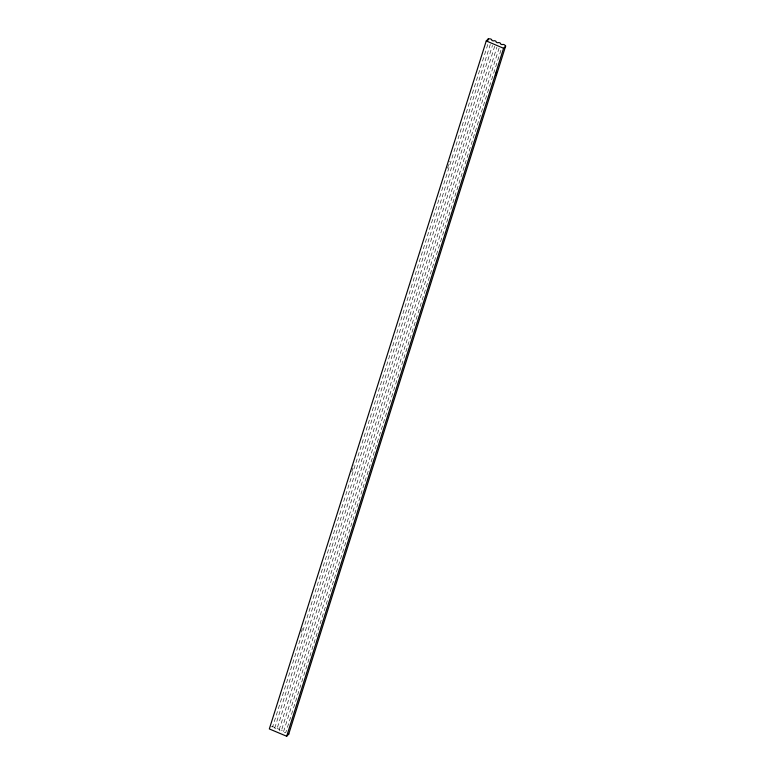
<?xml version="1.0" encoding="UTF-8"?>
<svg xmlns="http://www.w3.org/2000/svg" width="775" height="775" viewBox="0 0 775 775"><rect width="100%" height="100%" fill="white"/><g stroke="black" fill="none" stroke-linecap="round" stroke-linejoin="round"><path stroke-width="0.58" stroke-dasharray="3.88 2.91" d="M301.194 632.226L302.647 627.605M351.782 471.772L353.962 464.845M447.504 168.185L449.684 161.258M271.347 726.873A1.153 0.494 17.5 0 1 272.626 726.873L488.095 43.507M274.776 727.928L490.294 44.437M272.626 726.873A1.337 0.581 17.5 0 1 273.982 727.076A1.337 0.581 17.5 0 1 274.825 727.803A1.221 0.523 17.5 0 0 275.551 728.645A1.221 0.523 17.5 0 0 277.024 728.732L492.493 45.367M279.174 729.779L494.692 46.287M277.024 728.732A1.347 0.581 17.5 0 1 278.38 728.936A1.347 0.581 17.5 0 1 279.223 729.653A1.221 0.523 17.5 0 0 279.949 730.505A1.221 0.523 17.5 0 0 281.422 730.583L496.891 47.217M283.573 731.629L499.09 48.147M500.921 50.23L285.82 732.433A1.221 0.523 17.5 0 1 284.347 732.356A1.221 0.523 17.5 0 1 283.621 731.513A1.347 0.581 17.5 0 0 282.778 730.786A1.347 0.581 17.5 0 0 281.422 730.583"/><path stroke-width="1.16" d="M486.254 40.959L269.332 728.936L286.673 736.25L288.688 734.187L505.6 46.209A1.153 0.494 17.5 0 0 504.942 45.376A1.347 0.581 17.5 0 0 504.099 44.659A1.347 0.581 17.5 0 0 502.743 44.456A1.221 0.523 17.5 0 1 501.27 44.378A1.221 0.523 17.5 0 1 500.543 43.526A1.347 0.581 17.5 0 0 499.701 42.799A1.347 0.581 17.5 0 0 498.344 42.596A1.221 0.523 17.5 0 1 496.872 42.518A1.221 0.523 17.5 0 1 496.145 41.676A1.347 0.581 17.5 0 0 495.302 40.949A1.347 0.581 17.5 0 0 493.946 40.746A1.221 0.523 17.5 0 1 492.474 40.668A1.221 0.523 17.5 0 1 491.747 39.816A1.337 0.581 17.5 0 0 490.904 39.099A1.337 0.581 17.5 0 0 489.548 38.895A1.153 0.494 17.5 0 0 488.269 38.895L486.254 40.959L503.585 48.273L505.6 46.209M487.543 41.201L488.269 38.895M286.673 736.25L503.585 48.273M495.477 75.388L496.572 71.93M288.387 733.557A1.153 0.494 17.5 0 1 288.688 734.187"/></g></svg>
